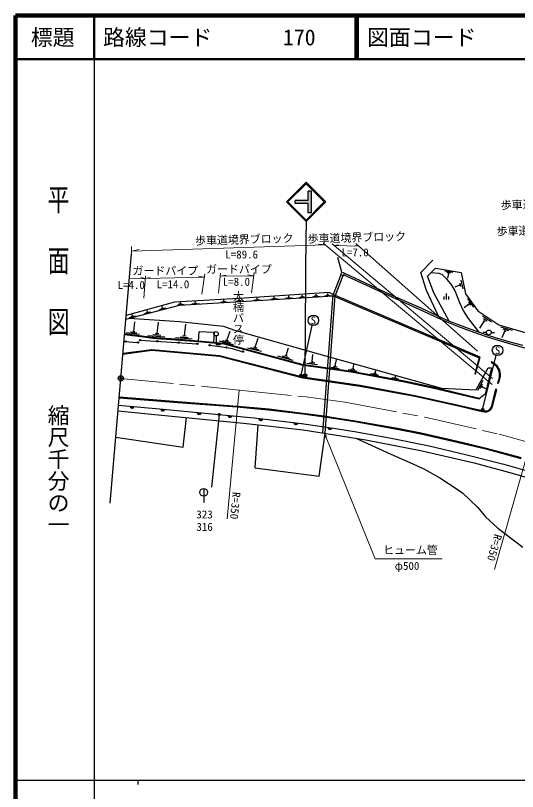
# Model space of a CAD drawing. Units: millimetres at full size, sheet at 1:1000; details may follow other scales. Extents: x 40000 to 680000, y 20000 to 380000.
# Drawn here: x 40000 to 154785, y 202409 to 380000 of the extents above; entities that cross this region are included whole.
import ezdxf
from ezdxf.enums import TextEntityAlignment as Align

# ---------------------------------------------------------------- set-up
doc = ezdxf.new("R2010")
doc.units = ezdxf.units.MM
doc.header["$LTSCALE"] = 1000
doc.header["$PDMODE"] = 32
doc.header["$PDSIZE"] = 500
doc.linetypes.add('CHAIN', pattern=[18.5, 12, -1.5, 3.5, -1.5])
for name, color, linetype, lineweight in [('M-BGD', 7, 'Continuous', 25), ('M-BGD-EXST', 7, 'Continuous', 25), ('M-BMK', 2, 'CHAIN', 13), ('M-BMK-OTRS', 5, 'Continuous', 25), ('M-BMK-SRVR', 3, 'Continuous', 25), ('M-STR-HTXT', 7, 'Continuous', 13), ('M-STR-STRC', 7, 'Continuous', 25), ('M-TTL', 2, 'Continuous', 140), ('M-TTL-BAND', 7, 'Continuous', 25), ('M-TTL-LINE', 7, 'Continuous', 50)]:
    doc.layers.add(name, color=color, linetype=linetype, lineweight=lineweight)
doc.layers.add('M-OTRS', color=6, linetype='Continuous')
doc.layers.add('M-TTL-TXT', color=7, linetype='Continuous')
doc.styles.add('@ＭＳ ゴシック', font='')
doc.styles.add('ＭＳ ゴシック', font='')
doc.styles.get('@ＭＳ ゴシック').set_extended_font_data('@MS Gothic')
doc.styles.get('ＭＳ ゴシック').set_extended_font_data('MS Gothic')

# ---------------------------------------------------------------- blocks, each defined once
blk = doc.blocks.new('open_arrow')
at = {"color": 0, "linetype": 'Continuous', "lineweight": -2}
blk.add_lwpolyline([(7.5, 1.25), (0, 0), (7.5, -1.25)], dxfattribs=at)

msp = doc.modelspace()

# ---------------------------------------------------------------- hatches: boundary and pattern name
at = {"layer": 'M-BGD'}
for points in [[(66143, 290597, 0.82183), (67130, 290508)], [(73150, 289963, 0.82183), (74137, 289869)], [(81500, 289166, 0.82183), (82487, 289072)], [(86365, 288562, 0.41421), (86704, 288462, 0.41421), (86804, 288801, 1)], [(88549, 288494, 0.82183), (89536, 288400)], [(95614, 287797, 0.82183), (96598, 287680)], [(103591, 286850, 0.82183), (104575, 286733)], [(111378, 285771, 0.82183), (112358, 285629)]]:
    msp.add_hatch(color=256, dxfattribs=at).paths.add_polyline_path(points)
at = {"layer": 'M-BGD-EXST'}
for points in [[(105066, 297552, 0.41421), (105405, 297452, 0.41421), (105505, 297791, 1)], [(146592, 289729, 0.41421), (146931, 289629, 0.41421), (147031, 289968, 1)]]:
    msp.add_hatch(color=256, dxfattribs=at).paths.add_polyline_path(points)
at = {"layer": 'M-STR-STRC'}
for points in [[(103942, 337702), (106942, 337702), (106942, 339827), (107692, 339827), (107692, 334827), (106942, 334827), (106942, 336952), (103942, 336952)], [(106560, 297822, 0.41421), (106007, 297944, 0.41421), (105885, 297392, 1)]]:
    msp.add_hatch(color=256, dxfattribs=at).paths.add_polyline_path(points)

# ---------------------------------------------------------------- linework, layer by layer
at = {"layer": 'M-BGD'}
for p, q in [((114602, 321236), (113693, 324632)), ((138192, 321544), (139982, 321231)), ((114364, 320644), (112610, 316127)), ((114827, 320457), (113065, 315918)), ((138619, 321254), (139478, 321110)), ((139018, 320977), (138785, 319870)), ((138874, 320999), (139162, 320955)), ((141526, 318282), (140453, 317854)), ((141498, 318416), (141554, 318148)), ((141629, 318763), (141785, 318001)), ((141853, 319446), (142283, 317415)), ((108773, 315832), (108752, 316232)), ((110284, 284455), (112610, 316127)), ((111434, 316009), (111413, 316409)), ((138581, 315017), (138581, 316345)), ((77750, 314022), (77760, 314374)), ((81126, 314152), (81105, 314552)), ((86879, 314391), (88587, 314498)), ((87298, 314526), (88038, 314572)), ((87668, 314549), (87647, 314949)), ((90398, 314624), (92106, 314731)), ((90817, 314759), (91557, 314805)), ((91187, 314782), (91166, 315182)), ((94496, 314828), (96204, 314935)), ((94915, 314963), (95655, 315009)), ((95285, 314986), (95264, 315386)), ((98363, 315092), (100071, 315199)), ((98782, 315227), (99522, 315274)), ((99152, 315250), (99131, 315650)), ((101696, 315289), (103404, 315396)), ((102115, 315423), (102855, 315470)), ((102485, 315447), (102464, 315847)), ((104786, 315474), (106494, 315581)), ((105205, 315609), (105945, 315656)), ((105575, 315633), (105554, 316033)), ((107984, 315673), (109692, 315780)), ((108403, 315808), (109143, 315855)), ((110645, 315851), (112353, 315958)), ((110780, 284377), (113065, 315918)), ((111064, 315986), (111804, 316032)), ((138048, 315017), (138048, 315714)), ((139114, 315017), (139114, 315714)), ((143378, 315198), (144731, 313225)), ((143554, 314439), (144072, 313731)), ((72824, 312661), (74429, 313086)), ((73226, 312910), (73976, 313099)), ((73601, 313005), (73502, 313447)), ((77004, 313806), (78554, 313909)), ((77372, 314000), (78128, 314045)), ((80337, 313994), (82045, 314101)), ((80756, 314129), (81496, 314175)), ((143623, 313866), (142633, 313101)), ((143477, 314041), (143769, 313691)), ((65994, 310861), (67599, 311286)), ((66396, 311110), (67147, 311300)), ((66772, 311205), (66672, 311648)), ((69429, 311753), (71034, 312178)), ((69831, 312002), (70582, 312192)), ((70207, 312097), (70107, 312540)), ((146811, 311234), (148839, 309891)), ((67063, 307637), (67307, 309889)), ((72378, 307215), (72666, 309835)), ((78656, 306717), (78945, 309337)), ((147207, 310121), (146081, 308473)), ((147012, 310646), (147825, 310140)), ((147039, 310234), (147374, 310007)), ((68366, 306968), (65413, 307370)), ((67771, 307277), (66302, 307501)), ((67307, 307610), (66820, 307664)), ((72019, 307240), (72736, 307190)), ((88320, 305660), (89046, 307745)), ((147688, 307471), (146938, 307471)), ((148788, 307471), (149538, 307471)), ((150933, 308785), (153584, 307974)), ((151900, 307826), (151230, 306237)), ((151462, 308285), (152708, 307895)), ((151643, 307909), (152157, 307742)), ((68455, 305707), (81578, 304876)), ((70284, 306785), (74109, 306479)), ((71376, 306990), (73217, 306822)), ((76563, 306287), (80387, 305981)), ((77654, 306492), (79495, 306324)), ((78297, 306742), (79014, 306692)), ((85849, 306659), (85850, 304659)), ((86565, 305534), (89766, 304729)), ((87299, 305635), (89140, 305161)), ((87946, 305757), (88694, 305563)), ((94776, 304075), (95502, 306160)), ((64809, 305427), (68001, 305176)), ((86850, 304659), (85850, 304659)), ((93021, 303949), (96222, 303144)), ((93755, 304049), (95596, 303575)), ((94402, 304172), (95150, 303978)), ((101886, 302196), (102414, 303931)), ((99883, 302122), (103430, 301099)), ((100981, 302090), (102619, 301615)), ((101562, 302294), (102209, 302098)), ((107866, 300821), (108024, 302402)), ((106620, 300425), (109046, 300125)), ((107304, 300612), (108443, 300492)), ((107679, 300844), (108054, 300799)), ((113112, 299891), (113378, 301162)), ((112116, 299503), (114046, 299227)), ((112649, 299685), (113540, 299598)), ((112939, 299908), (113284, 299874)), ((116046, 298976), (118140, 298604)), ((116704, 299111), (117623, 298955)), ((117083, 299257), (117346, 299218)), ((117214, 299237), (117389, 300116)), ((122272, 298186), (122412, 298784)), ((121209, 298043), (122972, 297681)), ((121808, 298115), (122615, 297956)), ((122132, 298208), (122412, 298164)), ((126087, 297159), (127545, 296868)), ((126628, 297208), (127073, 297125)), ((126851, 297166), (126906, 297541)), ((145014, 298016), (145207, 297963)), ((145708, 294255), (146931, 296516)), ((146196, 294656), (146771, 295715)), ((146611, 294835), (146815, 295236)), ((146713, 295035), (147473, 294611)), ((146061, 292434), (146014, 292239)), ((86584, 288682), (84821, 272031)), ((83027, 271766), (83027, 268516))]:
    msp.add_line(p, q, dxfattribs=at)
for points in [[(136732, 311159), (133965, 317048), (132678, 321160), (135439, 324044)], [(139201, 310085), (135668, 316512), (134184, 320352), (136005, 322214)], [(136005, 322214), (141880, 321171), (142931, 316282), (145729, 312379), (150535, 309201), (157814, 307091), (163577, 306438), (168557, 305384), (171932, 304656), (177030, 304733)], [(115045, 320626), (121089, 317880), (126230, 315504), (132495, 312715), (136567, 310795), (139048, 309715), (140926, 308973), (142909, 308209), (146090, 307095), (147888, 306455), (149605, 305922), (152945, 304913), (155834, 304134), (158763, 303338), (162100, 302483), (164662, 301891), (167952, 301209), (170593, 300745), (174759, 300069), (177331, 299665), (182788, 299034), (187813, 298575), (189744, 298442), (189776, 298440)], [(115195, 320997), (121255, 318244), (126395, 315868), (132662, 313079), (136732, 311159), (139201, 310085), (141071, 309346), (143047, 308584), (146223, 307472), (148014, 306835), (149722, 306305), (153055, 305298), (155939, 304520)], [(135010, 321197), (136809, 321068), (137550, 320698), (138395, 319883), (139675, 318303), (140565, 316816), (141548, 314286), (142451, 312347), (143543, 310685), (145974, 307559)], [(145207, 297963), (146253, 301783), (112754, 316050), (111703, 316608), (92385, 315322), (76334, 314403), (65314, 311374)], [(65241, 310521), (77531, 313721), (106657, 315474), (112675, 315866), (146014, 301667), (145014, 298016)], [(65987, 310715), (77524, 309954), (87553, 308870), (89863, 308059), (109316, 302590), (137402, 294693), (145313, 294330), (148073, 299364), (148880, 299367), (147380, 293350), (146014, 292239)], [(81840, 305425), (82016, 307646), (85394, 307558), (85271, 305051)], [(64943, 307004), (69905, 306360), (71387, 306184), (73195, 306021), (75594, 305858), (81766, 305368), (87630, 304837), (105413, 300033), (116791, 298419), (128925, 296168), (135691, 294747), (146014, 292239)], [(64969, 307202), (69930, 306558), (71408, 306383), (73211, 306220), (75608, 306057), (81783, 305567), (87665, 305035), (105453, 300229), (116823, 298616), (128964, 296364), (135735, 294942), (146061, 292434)], [(84415, 304523), (88348, 304022), (89572, 303780), (92064, 303064)], [(63462, 289547), (71893, 288721), (92097, 286734), (105780, 285162), (120127, 282911), (133025, 280404), (144916, 277613), (153599, 275278), (169828, 270619)], [(63570, 290830), (72960, 289981), (94606, 287917), (105375, 286638), (113281, 285496), (117959, 284710), (125883, 283284), (134580, 281499), (142878, 279564), (151636, 277333), (163924, 273822)], [(62951, 283529), (78348, 281244), (79117, 288010)], [(95406, 286354), (94691, 276445), (109423, 274572), (110780, 284377)], [(117810, 283275), (125800, 279587), (129494, 277993), (133344, 276247), (137043, 274175), (141193, 271450), (142322, 270682), (145755, 267411), (147498, 265290), (150327, 262639), (155982, 258349)]]:
    msp.add_lwpolyline(points, dxfattribs=at)
msp.add_lwpolyline([(114602, 321236), (115195, 320997), (114956, 320405), (114364, 320644)], close=True, dxfattribs=at)
for centre, radius in [((85849, 307159), 500), ((148238, 307471), 550), ((65226, 305395), 150), ((68455, 305707), 150), ((72416, 305456), 150), ((68001, 305176), 150), ((77333, 305145), 150), ((81578, 304876), 150), ((84415, 304523), 150), ((88240, 304036), 150), ((91998, 303083), 150), ((86584, 288682), 250), ((83027, 270866), 900)]:
    msp.add_circle(centre, radius, dxfattribs=at)
for centre, start, end in [((66645, 290650), 186.00313, 343.66132), ((73653, 290013), 185.72365, 343.38184), ((82003, 289217), 185.72365, 343.38184), ((89052, 288544), 185.72365, 343.38184), ((96117, 287836), 184.39949, 342.05768), ((104095, 286888), 184.39949, 342.05768), ((111882, 285797), 182.94966, 340.60785)]:
    msp.add_arc(centre, 505, start, end, dxfattribs=at)
at = {"layer": 'M-BGD-EXST'}
for p, q in [((105286, 297672), (107851, 309062)), ((146812, 289848), (149940, 302212))]:
    msp.add_line(p, q, dxfattribs=at)
for centre, radius in [((108115, 310232), 1200), ((150235, 303375), 1200), ((105286, 297672), 250), ((146812, 289848), 250)]:
    msp.add_circle(centre, radius, dxfattribs=at)
at = {"layer": 'M-BMK'}
msp.add_lwpolyline([(64089, 296946), (91125, 294292), (106443, 292713), (115305, 291474), (133609, 288067), (150576, 284156), (157782, 282171), (161926, 280897), (209305, 266972), (216565, 265048), (224043, 263711), (230162, 263030), (235464, 262713), (242055, 262850), (246335, 263166), (259669, 264361), (274494, 265741)], dxfattribs=at)
at = {"layer": 'M-BMK-OTRS'}
msp.add_line((61667, 268405), (66511, 325487), dxfattribs=at)
at = {"layer": 'M-BMK-SRVR'}
msp.add_circle((64089, 296946), 600, dxfattribs=at)
at = {"layer": 'M-OTRS'}
msp.add_point((64089, 296946), dxfattribs=at)
at = {"layer": 'M-STR-HTXT'}
for p, q in [((66511, 325487), (66539, 327144)), ((110851, 327497), (66522, 326101)), ((110851, 327497), (109264, 327696)), ((148983, 295525), (110376, 327895)), ((149070, 296954), (112382, 327768)), ((112856, 327369), (113931, 327526)), ((112856, 327369), (118570, 327176)), ((118570, 327176), (117651, 327346)), ((145621, 303218), (117829, 327832)), ((66522, 326101), (68257, 326449)), ((66023, 319726), (69690, 319828)), ((69690, 319828), (68667, 320039)), ((69305, 315325), (69738, 320402)), ((69690, 319828), (83166, 320089)), ((69690, 319828), (70782, 320060)), ((83166, 320089), (81835, 320311)), ((82609, 316241), (83283, 320897)), ((86406, 316432), (86909, 321056)), ((86828, 320311), (88174, 320569)), ((86828, 320311), (94459, 320426)), ((94425, 320425), (93091, 320646)), ((93971, 316514), (94555, 321197)), ((91125, 294292), (88386, 264825)), ((157782, 282171), (149498, 253215))]:
    msp.add_line(p, q, dxfattribs=at)
msp.add_lwpolyline([(110755, 284199), (122241, 255689), (137562, 255689)], dxfattribs=at)
at = {"layer": 'M-STR-STRC'}
for p, q in [((101943, 337328), (106443, 341828)), ((102296, 337328), (106443, 341475)), ((110943, 337328), (106443, 341828)), ((110589, 337328), (106443, 341475)), ((107692, 339827), (106942, 339827)), ((106942, 337702), (106942, 339827)), ((107692, 334827), (107692, 339827)), ((103942, 336952), (103942, 337702)), ((106942, 337702), (103942, 337702)), ((101943, 337328), (106443, 332827)), ((102296, 337328), (106443, 333181)), ((106942, 336952), (103942, 336952)), ((106443, 333181), (110589, 337328)), ((106443, 332828), (110943, 337328)), ((106942, 334827), (106942, 336952)), ((107692, 334827), (106942, 334827)), ((106443, 332827), (106443, 330827)), ((106222, 297607), (106443, 330827)), ((148870, 300834), (148761, 300666)), ((150397, 295760), (150205, 295814)), ((150062, 294404), (149869, 294454))]:
    msp.add_line(p, q, dxfattribs=at)
for points in [[(64561, 302501), (71206, 303379), (86616, 302009), (105671, 297077), (118799, 295179), (131331, 292846), (141266, 290655), (146010, 289526), (146499, 289422), (146817, 289363), (147227, 289309), (147518, 289298), (147798, 289309), (148019, 289369), (148428, 289577), (148708, 289857), (148905, 290130), (149091, 290589), (150062, 294404)], [(64578, 302705), (71201, 303580), (86650, 302207), (105711, 297273), (118832, 295377), (131370, 293042), (141311, 290850), (146054, 289721), (146538, 289619), (146849, 289561), (147244, 289509), (147518, 289499), (147768, 289508), (147947, 289556), (148309, 289741), (148555, 289987), (148729, 290227), (148901, 290652), (149869, 294454)], [(148761, 300666), (149554, 300155), (149800, 299875), (150071, 299495), (150291, 299119), (150450, 298761), (150578, 298265), (150625, 297879), (150627, 297428), (150494, 296850), (150205, 295814)], [(148870, 300834), (149686, 300308), (149957, 300000), (150239, 299603), (150469, 299211), (150640, 298827), (150775, 298303), (150825, 297892), (150827, 297406), (150688, 296800), (150397, 295760)], [(63715, 292536), (77085, 291460), (90696, 290431), (94466, 290077), (97873, 289767), (105713, 288803), (110558, 288176), (113197, 287757), (117610, 287073), (127312, 285342), (132722, 284270), (139693, 282693), (143918, 281676), (147549, 280812), (155560, 278630)], [(63732, 292736), (77101, 291659), (90713, 290630), (94484, 290276), (97894, 289966), (105738, 289002), (110586, 288374), (113228, 287954), (117643, 287270), (127349, 285539), (132763, 284466), (139739, 282888), (143965, 281870), (147598, 281006), (155614, 278823)]]:
    msp.add_lwpolyline(points, dxfattribs=at)
msp.add_circle((106222, 297607), 400, dxfattribs=at)
at = {"layer": 'M-TTL'}
for p, q in [((40000, 380000), (40000, 20000)), ((680000, 380000), (40000, 380000))]:
    msp.add_line(p, q, dxfattribs=at)
at = {"layer": 'M-TTL-BAND'}
for p, q in [((58000, 370000), (58000, 20000)), ((40000, 205000), (579000, 205000)), ((68000, 205000), (68000, 204000))]:
    msp.add_line(p, q, dxfattribs=at)
at = {"layer": 'M-TTL-LINE'}
for p, q in [((58000, 380000), (58000, 370000)), ((117750, 380000), (117750, 370000)), ((118250, 380000), (118250, 370000)), ((40000, 370000), (680000, 370000))]:
    msp.add_line(p, q, dxfattribs=at)

# ---------------------------------------------------------------- block references
at = {"layer": 'M-STR-HTXT', "xscale": 100, "yscale": 100, "rotation": 291.9}
msp.add_blockref('open_arrow', (110755, 284199), dxfattribs=at)

# ---------------------------------------------------------------- texts
at = {"layer": 'M-BGD', "style": 'ＭＳ ゴシック'}
for s, p in [('323', (83220, 264357)), ('316', (83239, 261508))]:
    msp.add_text(s, height=1833, dxfattribs=at).set_placement(p, align=Align.BOTTOM_CENTER)
at = {"layer": 'M-BGD-EXST', "style": 'ＭＳ ゴシック'}
for p in [(108115, 310232), (150235, 303375)]:
    msp.add_text('S', height=1833, dxfattribs=at).set_placement(p, align=Align.MIDDLE_CENTER)
at = {"layer": 'M-STR-HTXT'}
for s, rotation, style, p in [('歩車道境界ブロック', 1.528, 'ＭＳ ゴシック', (162244, 335438)), ('歩車道境界ブロック', 1.528, 'ＭＳ ゴシック', (161314, 329428)), ('歩車道境界ブロック', 1.528, 'ＭＳ ゴシック', (118089, 327735)), ('歩車道境界ブロック', 1.528, 'ＭＳ ゴシック', (92353, 327273)), ('大楠バス停', 270, '@ＭＳ ゴシック', (89454, 310807)), ('R=350', 264.685, 'ＭＳ ゴシック', (88801, 267967)), ('R=350', 254.091, 'ＭＳ ゴシック', (148137, 258615))]:
    msp.add_text(s, height=1833, rotation=rotation, dxfattribs=dict(at, style=style)).set_placement(p, align=Align.BOTTOM_CENTER)
at = {"layer": 'M-STR-HTXT', "style": 'ＭＳ ゴシック'}
for s, p in [('L=89.6', (91715, 323845)), ('L=7.0', (117648, 324325)), ('ガードパイプ', (74254, 320110)), ('ガードパイプ', (91080, 320461)), ('L=8.0', (90506, 317600)), ('L=4.0', (66461, 316879)), ('L=14.0', (75997, 317025)), ('φ500', (129533, 252570))]:
    msp.add_text(s, height=1833, dxfattribs=at).set_placement(p, align=Align.BOTTOM_CENTER)
msp.add_text('ヒューム管', height=1833, dxfattribs=at).set_placement((124062, 256189), align=Align.BOTTOM_LEFT)
at = {"layer": 'M-TTL-BAND', "style": '@ＭＳ ゴシック', "width": 1.4}
msp.add_text('平  面  図', height=3666, rotation=270, dxfattribs=at).set_placement((49777, 306475), align=Align.MIDDLE_RIGHT)
at = {"layer": 'M-TTL-BAND', "style": '@ＭＳ ゴシック'}
msp.add_text('縮尺千分の一', height=3666, rotation=270, dxfattribs=at).set_placement((49777, 261030), align=Align.MIDDLE_RIGHT)
at = {"layer": 'M-TTL-TXT', "style": 'ＭＳ ゴシック'}
msp.add_text('標題', height=3666, dxfattribs=at).set_placement((48500, 375000), align=Align.MIDDLE_CENTER)
for s, p in [('路線コード', (60000, 375000)), ('170', (101142, 375000)), ('図面コード', (120380, 375000))]:
    msp.add_text(s, height=3666, dxfattribs=at).set_placement(p, align=Align.MIDDLE_LEFT)

doc.saveas('drawing.dxf')
